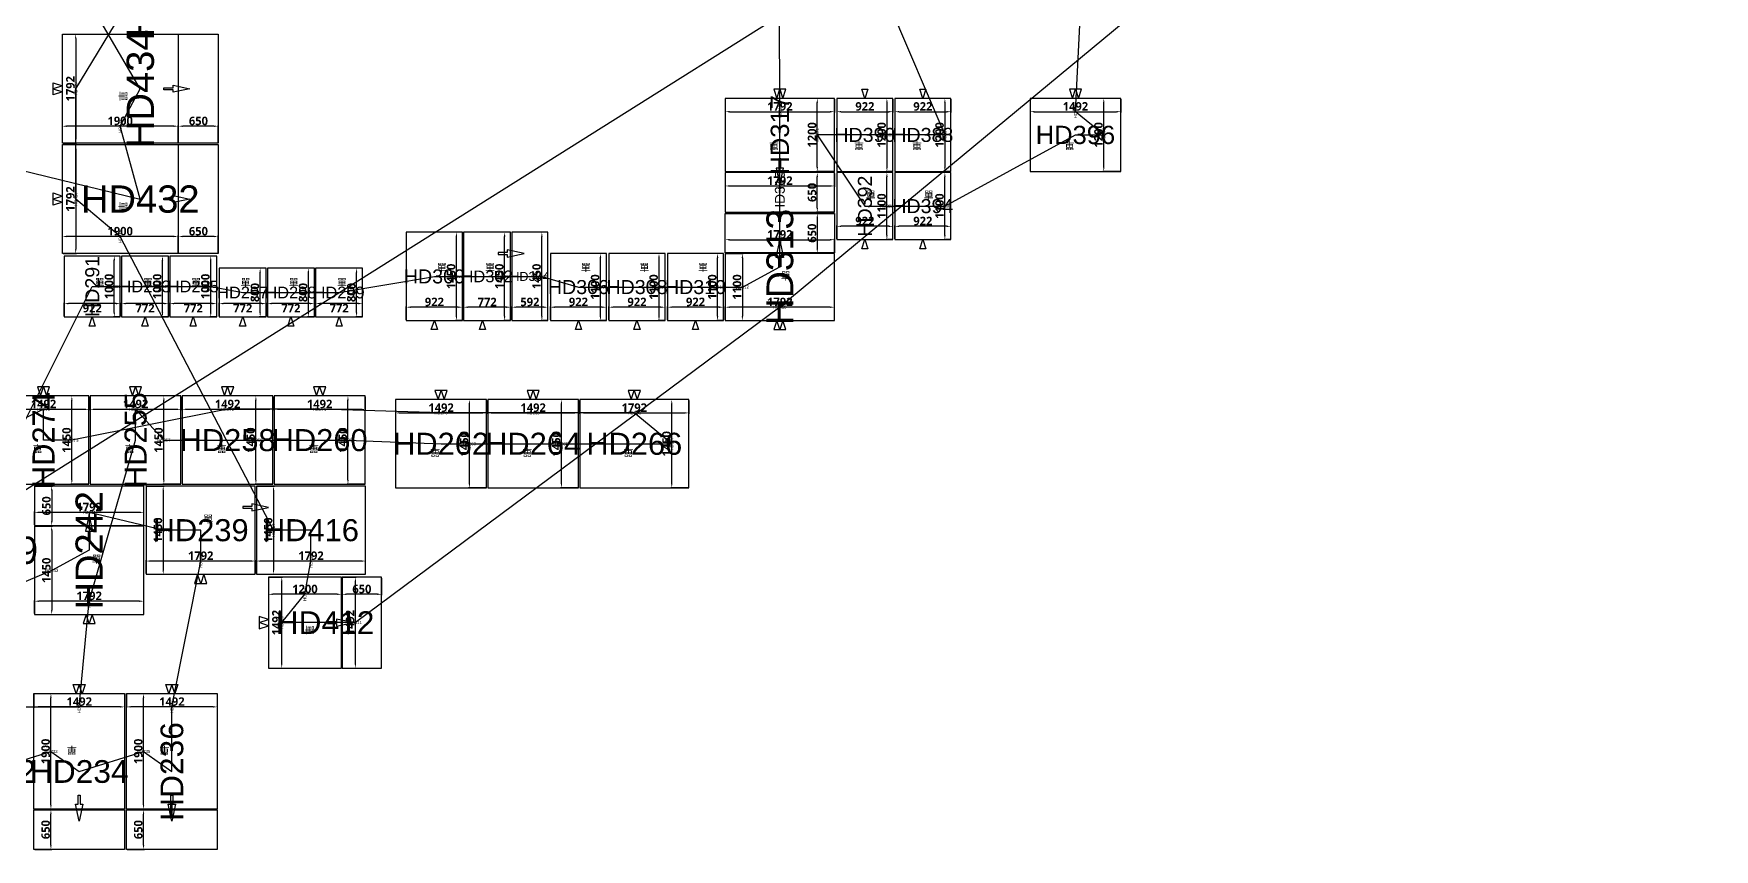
# Model space of a CAD drawing. Header units: millimetres. Extents: x -5972 to 42157, y -1056 to 27932.
# Drawn here: x 13947 to 41557, y -1056 to 12348 of the extents above; entities that cross this region are included whole.
import ezdxf
from ezdxf.enums import TextEntityAlignment as Align

# ---------------------------------------------------------------- set-up
doc = ezdxf.new("R2010")
doc.units = ezdxf.units.MM
for name, color, linetype in [('PREDICTION_ROUTE', 5, 'Continuous'), ('ROUTE_TEXT', 3, 'Continuous'), ('動線', 6, 'Continuous'), ('單層倉', 5, 'Continuous'), ('文字', 7, 'Continuous'), ('標註', 252, 'Continuous')]:
    doc.layers.add(name, color=color, linetype=linetype)
doc.styles.get("Standard").update_dxf_attribs({"font": 'arial.ttf'})
doc.styles.add('新細明體', font='')
doc.styles.add('黑體', font='')
doc.styles.get('新細明體').set_extended_font_data('PMingLiU')
doc.styles.get('黑體').set_extended_font_data('Microsoft JhengHei', bold=True)

msp = doc.modelspace()

# ---------------------------------------------------------------- linework, layer by layer
at = {"layer": 'PREDICTION_ROUTE'}
for points in [[(41557, 22301), (8144, 1286)], [(12189, 10480), (15699, 9630), (15369, 10827), (15699, 11442), (14638, 13254)], [(28011, 12802), (28916, 10684), (28554, 10684), (27964, 10684), (27602, 10684), (26820, 10684), (27602, 9514), (27964, 9514), (28554, 9514), (28916, 9514), (31061, 10684), (31526, 10684), (31061, 11065), (31173, 13264)], [(32385, 12982), (26205, 7853), (19233, 2670), (18734, 2670), (18023, 2670), (18404, 3136), (18503, 3682), (18503, 4189), (17888, 4189), (15369, 9015), (14638, 9630), (14638, 11442), (15369, 12639)], [(13047, 4482), (14910, 8194), (15272, 8194), (15777, 8194), (16064, 8194), (16569, 8194), (16856, 8194), (17381, 8094), (18173, 8094), (18965, 8094), (20530, 8359), (20892, 8359), (21397, 8359), (21684, 8359), (22099, 8359), (22296, 8359), (22896, 8184), (23258, 8184), (23858, 8184), (24220, 8184), (24820, 8184), (25182, 8184), (25590, 8184), (26205, 8514), (26205, 8962), (26205, 9739), (26205, 9845), (26205, 10684), (26205, 11065), (26199, 12802)], [(13174, 1286), (14696, 1286), (14859, 3022), (15621, 5669), (15621, 6175), (16086, 5669), (17133, 5669), (17598, 5669), (18645, 5669), (19110, 5669), (20640, 5609), (21105, 5609), (22152, 5609), (22617, 5609), (23814, 5609), (24429, 5609), (23814, 6116), (22152, 6116), (20640, 6116), (18645, 6175), (17133, 6175), (14574, 5669), (14109, 5669), (14109, 6175), (13062, 5669)], [(13174, 224), (14231, 554), (14696, 224), (15753, 554), (16218, 224), (16218, 1286), (16691, 3682), (16691, 4189), (16076, 4189), (14859, 4482), (14859, 3859), (14244, 3529), (13047, 3022)]]:
    msp.add_lwpolyline(points, dxfattribs=at)
at = {"layer": '動線', "lineweight": -3}
for p, q in [((14269, 11442), (14269, 11542)), ((14269, 11542), (14419, 11492)), ((14419, 11492), (14269, 11442)), ((14269, 11342), (14269, 11442)), ((14269, 11442), (14419, 11392)), ((14419, 11392), (14269, 11342)), ((16088, 11427), (16088, 11457)), ((16088, 11457), (16238, 11457)), ((16238, 11427), (16088, 11427)), ((16238, 11457), (16238, 11501)), ((16238, 11501), (16513, 11442)), ((16513, 11442), (16238, 11384)), ((16238, 11384), (16238, 11427)), ((26205, 11434), (26105, 11434)), ((26105, 11434), (26155, 11284)), ((26155, 11284), (26205, 11434)), ((26305, 11434), (26205, 11434)), ((26205, 11434), (26255, 11284)), ((26255, 11284), (26305, 11434)), ((27602, 11284), (27552, 11434)), ((27552, 11434), (27652, 11434)), ((27652, 11434), (27602, 11284)), ((28554, 11284), (28504, 11434)), ((28504, 11434), (28604, 11434)), ((28604, 11434), (28554, 11284)), ((31061, 11434), (30961, 11434)), ((30961, 11434), (31011, 11284)), ((31011, 11284), (31061, 11434)), ((31161, 11434), (31061, 11434)), ((31061, 11434), (31111, 11284)), ((31111, 11284), (31161, 11434)), ((26220, 10289), (26190, 10289)), ((26190, 10289), (26190, 10139)), ((26220, 10139), (26220, 10289)), ((26190, 10139), (26146, 10139)), ((26146, 10139), (26205, 9864)), ((26205, 9864), (26264, 10139)), ((26264, 10139), (26220, 10139)), ((14269, 9630), (14269, 9730)), ((14269, 9730), (14419, 9680)), ((14419, 9680), (14269, 9630)), ((16238, 9645), (16238, 9689)), ((16238, 9689), (16513, 9630)), ((14269, 9530), (14269, 9630)), ((14269, 9630), (14419, 9580)), ((14419, 9580), (14269, 9530)), ((16088, 9615), (16088, 9645)), ((16088, 9645), (16238, 9645)), ((16238, 9615), (16088, 9615)), ((16513, 9630), (16238, 9572)), ((16238, 9572), (16238, 9615)), ((26146, 8668), (26205, 8943)), ((26205, 8943), (26264, 8668)), ((27552, 8814), (27602, 8964)), ((27552, 8814), (27602, 8964)), ((27602, 8964), (27652, 8814)), ((27602, 8964), (27652, 8814)), ((28504, 8814), (28554, 8964)), ((28504, 8814), (28554, 8964)), ((28554, 8964), (28604, 8814)), ((28554, 8964), (28604, 8814)), ((21728, 8749), (21578, 8749)), ((21578, 8749), (21578, 8719)), ((21578, 8719), (21728, 8719)), ((22003, 8734), (21728, 8793)), ((21728, 8793), (21728, 8749)), ((21728, 8676), (22003, 8734)), ((21728, 8719), (21728, 8676)), ((26190, 8668), (26146, 8668)), ((26190, 8518), (26190, 8668)), ((26220, 8668), (26220, 8518)), ((26264, 8668), (26220, 8668)), ((27652, 8814), (27552, 8814)), ((27652, 8814), (27552, 8814)), ((28604, 8814), (28504, 8814)), ((28604, 8814), (28504, 8814)), ((26220, 8518), (26190, 8518)), ((14860, 7544), (14910, 7694)), ((14860, 7544), (14910, 7694)), ((14960, 7544), (14860, 7544)), ((14960, 7544), (14860, 7544)), ((14910, 7694), (14960, 7544)), ((14910, 7694), (14960, 7544)), ((15727, 7544), (15777, 7694)), ((15727, 7544), (15777, 7694)), ((15827, 7544), (15727, 7544)), ((15827, 7544), (15727, 7544)), ((15777, 7694), (15827, 7544)), ((15777, 7694), (15827, 7544)), ((16519, 7544), (16569, 7694)), ((16519, 7544), (16569, 7694)), ((16619, 7544), (16519, 7544)), ((16619, 7544), (16519, 7544)), ((16569, 7694), (16619, 7544)), ((16569, 7694), (16619, 7544)), ((17331, 7544), (17381, 7694)), ((17331, 7544), (17381, 7694)), ((17431, 7544), (17331, 7544)), ((17431, 7544), (17331, 7544)), ((17381, 7694), (17431, 7544)), ((17381, 7694), (17431, 7544)), ((18123, 7544), (18173, 7694)), ((18123, 7544), (18173, 7694)), ((18223, 7544), (18123, 7544)), ((18223, 7544), (18123, 7544)), ((18173, 7694), (18223, 7544)), ((18173, 7694), (18223, 7544)), ((18915, 7544), (18965, 7694)), ((18915, 7544), (18965, 7694)), ((19015, 7544), (18915, 7544)), ((19015, 7544), (18915, 7544)), ((18965, 7694), (19015, 7544)), ((18965, 7694), (19015, 7544)), ((20480, 7484), (20530, 7634)), ((20480, 7484), (20530, 7634)), ((20580, 7484), (20480, 7484)), ((20580, 7484), (20480, 7484)), ((20530, 7634), (20580, 7484)), ((20530, 7634), (20580, 7484)), ((21272, 7484), (21322, 7634)), ((21272, 7484), (21322, 7634)), ((21372, 7484), (21272, 7484)), ((21372, 7484), (21272, 7484)), ((21322, 7634), (21372, 7484)), ((21322, 7634), (21372, 7484)), ((22846, 7484), (22896, 7634)), ((22846, 7484), (22896, 7634)), ((22946, 7484), (22846, 7484)), ((22946, 7484), (22846, 7484)), ((22896, 7634), (22946, 7484)), ((22896, 7634), (22946, 7484)), ((23808, 7484), (23858, 7634)), ((23808, 7484), (23858, 7634)), ((23908, 7484), (23808, 7484)), ((23908, 7484), (23808, 7484)), ((23858, 7634), (23908, 7484)), ((23858, 7634), (23908, 7484)), ((24770, 7484), (24820, 7634)), ((24770, 7484), (24820, 7634)), ((24870, 7484), (24770, 7484)), ((24870, 7484), (24770, 7484)), ((24820, 7634), (24870, 7484)), ((24820, 7634), (24870, 7484)), ((26155, 7634), (26105, 7484)), ((26105, 7484), (26205, 7484)), ((26205, 7484), (26155, 7634)), ((26255, 7634), (26205, 7484)), ((26205, 7484), (26305, 7484)), ((26305, 7484), (26255, 7634)), ((14109, 6544), (14009, 6544)), ((14009, 6544), (14059, 6394)), ((14059, 6394), (14109, 6544)), ((14209, 6544), (14109, 6544)), ((14109, 6544), (14159, 6394)), ((14159, 6394), (14209, 6544)), ((15621, 6544), (15521, 6544)), ((15521, 6544), (15571, 6394)), ((15571, 6394), (15621, 6544)), ((15721, 6544), (15621, 6544)), ((15621, 6544), (15671, 6394)), ((15671, 6394), (15721, 6544)), ((17133, 6544), (17033, 6544)), ((17033, 6544), (17083, 6394)), ((17083, 6394), (17133, 6544)), ((17233, 6544), (17133, 6544)), ((17133, 6544), (17183, 6394)), ((17183, 6394), (17233, 6544)), ((18645, 6544), (18545, 6544)), ((18545, 6544), (18595, 6394)), ((18595, 6394), (18645, 6544)), ((18745, 6544), (18645, 6544)), ((18645, 6544), (18695, 6394)), ((18695, 6394), (18745, 6544)), ((20640, 6484), (20540, 6484)), ((20540, 6484), (20590, 6334)), ((20590, 6334), (20640, 6484)), ((20740, 6484), (20640, 6484)), ((20640, 6484), (20690, 6334)), ((20690, 6334), (20740, 6484)), ((22152, 6484), (22052, 6484)), ((22052, 6484), (22102, 6334)), ((22102, 6334), (22152, 6484)), ((22252, 6484), (22152, 6484)), ((22152, 6484), (22202, 6334)), ((22202, 6334), (22252, 6484)), ((23814, 6484), (23714, 6484)), ((23714, 6484), (23764, 6334)), ((23764, 6334), (23814, 6484)), ((23914, 6484), (23814, 6484)), ((23814, 6484), (23864, 6334)), ((23864, 6334), (23914, 6484)), ((14859, 4448), (14800, 4173)), ((14918, 4173), (14859, 4448)), ((17532, 4579), (17382, 4579)), ((17382, 4579), (17382, 4549)), ((17382, 4549), (17532, 4549)), ((17807, 4564), (17532, 4622)), ((17532, 4622), (17532, 4579)), ((17532, 4505), (17807, 4564)), ((17532, 4549), (17532, 4505)), ((14800, 4173), (14844, 4173)), ((14844, 4173), (14844, 4023)), ((14874, 4023), (14874, 4173)), ((14874, 4173), (14918, 4173)), ((14844, 4023), (14874, 4023)), ((16641, 3464), (16591, 3314)), ((16591, 3314), (16691, 3314)), ((16691, 3314), (16641, 3464)), ((16741, 3464), (16691, 3314)), ((16691, 3314), (16791, 3314)), ((16791, 3314), (16741, 3464)), ((14809, 2804), (14759, 2654)), ((14859, 2654), (14809, 2804)), ((14909, 2804), (14859, 2654)), ((14959, 2654), (14909, 2804)), ((17804, 2720), (17654, 2770)), ((17654, 2770), (17654, 2670)), ((14759, 2654), (14859, 2654)), ((14859, 2654), (14959, 2654)), ((17654, 2670), (17804, 2720)), ((17804, 2620), (17654, 2670)), ((17654, 2670), (17654, 2570)), ((17654, 2570), (17804, 2620)), ((18923, 2685), (18773, 2685)), ((18773, 2685), (18773, 2655)), ((18773, 2655), (18923, 2655)), ((19198, 2670), (18923, 2729)), ((18923, 2729), (18923, 2685)), ((18923, 2612), (19198, 2670)), ((18923, 2655), (18923, 2612)), ((14646, 1504), (14596, 1654)), ((14596, 1654), (14696, 1654)), ((14696, 1654), (14646, 1504)), ((14746, 1504), (14696, 1654)), ((14696, 1654), (14796, 1654)), ((14796, 1654), (14746, 1504)), ((16168, 1504), (16118, 1654)), ((16118, 1654), (16218, 1654)), ((16218, 1654), (16168, 1504)), ((16268, 1504), (16218, 1654)), ((16218, 1654), (16318, 1654)), ((16318, 1654), (16268, 1504)), ((14681, -315), (14681, -165)), ((14681, -165), (14711, -165)), ((14711, -165), (14711, -315)), ((16203, -315), (16203, -165)), ((16203, -165), (16233, -165)), ((16233, -165), (16233, -315)), ((14696, -590), (14637, -315)), ((14637, -315), (14681, -315)), ((14755, -315), (14696, -590)), ((14711, -315), (14755, -315)), ((16218, -590), (16159, -315)), ((16159, -315), (16203, -315)), ((16277, -315), (16218, -590)), ((16233, -315), (16277, -315))]:
    msp.add_line(p, q, dxfattribs=at)
at = {"layer": '單層倉'}
for p, q in [((14419, 10546), (14419, 12338)), ((14419, 12338), (16319, 12338)), ((16319, 12338), (16319, 10546)), ((16329, 10546), (16329, 12338)), ((16329, 12338), (16979, 12338)), ((16979, 12338), (16979, 10546)), ((27101, 11284), (25309, 11284)), ((25309, 11284), (25309, 10084)), ((27101, 10084), (27101, 11284)), ((28063, 11284), (27141, 11284)), ((27141, 11284), (27141, 10084)), ((28063, 10084), (28063, 11284)), ((29015, 11284), (28093, 11284)), ((28093, 11284), (28093, 10084)), ((29015, 10084), (29015, 11284)), ((31807, 11284), (30315, 11284)), ((30315, 11284), (30315, 10084)), ((31807, 10084), (31807, 11284)), ((16319, 10546), (14419, 10546)), ((14419, 8734), (14419, 10526)), ((14419, 10526), (16319, 10526)), ((16319, 10526), (16319, 8734)), ((16979, 10546), (16329, 10546)), ((16329, 8734), (16329, 10526)), ((16329, 10526), (16979, 10526)), ((16979, 10526), (16979, 8734)), ((25309, 10084), (27101, 10084)), ((27101, 10064), (25309, 10064)), ((25309, 10064), (25309, 9414)), ((27101, 9414), (27101, 10064)), ((27141, 10084), (28063, 10084)), ((28063, 10064), (27141, 10064)), ((27141, 10064), (27141, 8964)), ((28063, 8964), (28063, 10064)), ((28093, 10084), (29015, 10084)), ((29015, 10064), (28093, 10064)), ((28093, 10064), (28093, 8964)), ((29015, 8964), (29015, 10064)), ((30315, 10084), (31807, 10084)), ((25309, 9414), (27101, 9414)), ((25309, 8744), (25309, 9394)), ((25309, 9394), (27101, 9394)), ((27101, 9394), (27101, 8744)), ((20991, 9084), (20069, 9084)), ((20069, 9084), (20069, 7634)), ((20991, 7634), (20991, 9084)), ((21783, 9084), (21011, 9084)), ((21011, 9084), (21011, 7634)), ((21783, 7634), (21783, 9084)), ((22395, 9084), (21803, 9084)), ((21803, 9084), (21803, 7634)), ((22395, 7634), (22395, 9084)), ((27141, 8964), (28063, 8964)), ((28093, 8964), (29015, 8964)), ((16319, 8734), (14419, 8734)), ((15371, 8694), (14449, 8694)), ((14449, 8694), (14449, 7694)), ((15371, 7694), (15371, 8694)), ((16163, 8694), (15391, 8694)), ((15391, 8694), (15391, 7694)), ((16163, 7694), (16163, 8694)), ((16955, 8694), (16183, 8694)), ((16183, 8694), (16183, 7694)), ((16979, 8734), (16329, 8734)), ((16955, 7694), (16955, 8694)), ((23357, 8734), (22435, 8734)), ((22435, 8734), (22435, 7634)), ((23357, 7634), (23357, 8734)), ((24319, 8734), (23397, 8734)), ((23397, 8734), (23397, 7634)), ((24319, 7634), (24319, 8734)), ((25281, 8734), (24359, 8734)), ((24359, 8734), (24359, 7634)), ((25281, 7634), (25281, 8734)), ((27101, 8744), (25309, 8744)), ((27101, 8734), (25309, 8734)), ((25309, 8734), (25309, 7634)), ((27101, 7634), (27101, 8734)), ((17767, 8494), (16995, 8494)), ((16995, 8494), (16995, 7694)), ((17767, 7694), (17767, 8494)), ((18559, 8494), (17787, 8494)), ((17787, 8494), (17787, 7694)), ((18559, 7694), (18559, 8494)), ((19351, 8494), (18579, 8494)), ((18579, 8494), (18579, 7694)), ((19351, 7694), (19351, 8494)), ((14449, 7694), (15371, 7694)), ((15391, 7694), (16163, 7694)), ((16183, 7694), (16955, 7694)), ((16995, 7694), (17767, 7694)), ((17787, 7694), (18559, 7694)), ((18579, 7694), (19351, 7694)), ((20069, 7634), (20991, 7634)), ((21011, 7634), (21783, 7634)), ((21803, 7634), (22395, 7634)), ((22435, 7634), (23357, 7634)), ((23397, 7634), (24319, 7634)), ((24359, 7634), (25281, 7634)), ((25309, 7634), (27101, 7634)), ((14855, 6394), (13363, 6394)), ((14855, 4944), (14855, 6394)), ((16367, 6394), (14875, 6394)), ((14875, 6394), (14875, 4944)), ((16367, 4944), (16367, 6394)), ((17879, 6394), (16387, 6394)), ((16387, 6394), (16387, 4944)), ((17879, 4944), (17879, 6394)), ((19391, 6394), (17899, 6394)), ((17899, 6394), (17899, 4944)), ((19391, 4944), (19391, 6394)), ((21386, 6334), (19894, 6334)), ((19894, 6334), (19894, 4884)), ((21386, 4884), (21386, 6334)), ((22898, 6334), (21406, 6334)), ((21406, 6334), (21406, 4884)), ((22898, 4884), (22898, 6334)), ((24710, 6334), (22918, 6334)), ((22918, 6334), (22918, 4884)), ((24710, 4884), (24710, 6334)), ((13363, 4944), (14855, 4944)), ((15755, 4914), (13963, 4914)), ((13963, 4914), (13963, 4264)), ((14875, 4944), (16367, 4944)), ((15755, 4264), (15755, 4914)), ((17587, 4914), (15795, 4914)), ((15795, 4914), (15795, 3464)), ((16387, 4944), (17879, 4944)), ((17587, 3464), (17587, 4914)), ((19399, 4914), (17607, 4914)), ((17607, 4914), (17607, 3464)), ((17899, 4944), (19391, 4944)), ((19399, 3464), (19399, 4914)), ((19894, 4884), (21386, 4884)), ((21406, 4884), (22898, 4884)), ((22918, 4884), (24710, 4884)), ((13963, 4264), (15755, 4264)), ((15755, 4254), (13963, 4254)), ((13963, 4254), (13963, 2804)), ((15755, 2804), (15755, 4254)), ((15795, 3464), (17587, 3464)), ((17607, 3464), (19399, 3464)), ((17804, 3416), (17804, 1924)), ((19004, 3416), (17804, 3416)), ((19004, 1924), (19004, 3416)), ((19014, 3416), (19014, 1924)), ((19664, 3416), (19014, 3416)), ((19664, 1924), (19664, 3416)), ((13963, 2804), (15755, 2804)), ((17804, 1924), (19004, 1924)), ((19014, 1924), (19664, 1924)), ((13950, 1504), (15442, 1504)), ((13950, -396), (13950, 1504)), ((15442, 1504), (15442, -396)), ((15472, 1504), (16964, 1504)), ((15472, -396), (15472, 1504)), ((16964, 1504), (16964, -396)), ((15442, -396), (13950, -396)), ((13950, -406), (15442, -406)), ((13950, -1056), (13950, -406)), ((15442, -406), (15442, -1056)), ((16964, -396), (15472, -396)), ((15472, -406), (16964, -406)), ((15472, -1056), (15472, -406)), ((16964, -406), (16964, -1056)), ((15442, -1056), (13950, -1056)), ((16964, -1056), (15472, -1056))]:
    msp.add_line(p, q, dxfattribs=at)
at = {"layer": '標註', "color": 251}
for p, q in [((14433, 12338), (14652, 12338)), ((14638, 12268), (14638, 10616)), ((25309, 11270), (25309, 11051)), ((25379, 11065), (27031, 11065)), ((27087, 11284), (26806, 11284)), ((26820, 10154), (26820, 11214)), ((27101, 11270), (27101, 11051)), ((27141, 11270), (27141, 11051)), ((27141, 11270), (27141, 11051)), ((27211, 11065), (27993, 11065)), ((27211, 11065), (27993, 11065)), ((28049, 11284), (27950, 11284)), ((27964, 11214), (27964, 10154)), ((28063, 11270), (28063, 11051)), ((28063, 11270), (28063, 11051)), ((28093, 11270), (28093, 11051)), ((28093, 11270), (28093, 11051)), ((28163, 11065), (28945, 11065)), ((28163, 11065), (28945, 11065)), ((29001, 11284), (28902, 11284)), ((28916, 11214), (28916, 10154)), ((29015, 11270), (29015, 11051)), ((29015, 11270), (29015, 11051)), ((30315, 11270), (30315, 11051)), ((30385, 11065), (31737, 11065)), ((31793, 11284), (31512, 11284)), ((31526, 10154), (31526, 11214)), ((31807, 11270), (31807, 11051)), ((14419, 10560), (14419, 10841)), ((16249, 10827), (14489, 10827)), ((16319, 10560), (16319, 10841)), ((16329, 10560), (16329, 10841)), ((16909, 10827), (16399, 10827)), ((16979, 10560), (16979, 10841)), ((14433, 10546), (14652, 10546)), ((14433, 10526), (14652, 10526)), ((14638, 10456), (14638, 8804)), ((25309, 10050), (25309, 9831)), ((27087, 10084), (26806, 10084)), ((27087, 10064), (26806, 10064)), ((26820, 9484), (26820, 9994)), ((27101, 10050), (27101, 9831)), ((28049, 10084), (27950, 10084)), ((28049, 10064), (27950, 10064)), ((27964, 9034), (27964, 9994)), ((29001, 10084), (28902, 10084)), ((29001, 10064), (28902, 10064)), ((28916, 9034), (28916, 9994)), ((31793, 10084), (31512, 10084)), ((25379, 9845), (27031, 9845)), ((27087, 9414), (26806, 9414)), ((27087, 9394), (26806, 9394)), ((26820, 9324), (26820, 8814)), ((27141, 8978), (27141, 9196)), ((27141, 8978), (27141, 9196)), ((27993, 9182), (27211, 9182)), ((27993, 9182), (27211, 9182)), ((28063, 8978), (28063, 9196)), ((28063, 8978), (28063, 9196)), ((28093, 8978), (28093, 9196)), ((28093, 8978), (28093, 9196)), ((28945, 9182), (28163, 9182)), ((28945, 9182), (28163, 9182)), ((29015, 8978), (29015, 9196)), ((29015, 8978), (29015, 9196)), ((14419, 8748), (14419, 9029)), ((16249, 9015), (14489, 9015)), ((16319, 8748), (16319, 9029)), ((16329, 8748), (16329, 9029)), ((16909, 9015), (16399, 9015)), ((16979, 8748), (16979, 9029)), ((20977, 9084), (20878, 9084)), ((20892, 7704), (20892, 9014)), ((21769, 9084), (21670, 9084)), ((21684, 7704), (21684, 9014)), ((22381, 9084), (22282, 9084)), ((22296, 7704), (22296, 9014)), ((25309, 8758), (25309, 8976)), ((25379, 8962), (27031, 8962)), ((27101, 8758), (27101, 8976)), ((28049, 8964), (27950, 8964)), ((29001, 8964), (28902, 8964)), ((14433, 8734), (14652, 8734)), ((15357, 8694), (15258, 8694)), ((15272, 7764), (15272, 8624)), ((16149, 8694), (16050, 8694)), ((16064, 7764), (16064, 8624)), ((16941, 8694), (16842, 8694)), ((16856, 7764), (16856, 8624)), ((23343, 8734), (23244, 8734)), ((23258, 7704), (23258, 8664)), ((24305, 8734), (24206, 8734)), ((24220, 7704), (24220, 8664)), ((25267, 8734), (25168, 8734)), ((25182, 7704), (25182, 8664)), ((25323, 8734), (25604, 8734)), ((25590, 8664), (25590, 7704)), ((27087, 8744), (26806, 8744)), ((17753, 8494), (17654, 8494)), ((17668, 7764), (17668, 8424)), ((18545, 8494), (18446, 8494)), ((18460, 7764), (18460, 8424)), ((19337, 8494), (19238, 8494)), ((19252, 7764), (19252, 8424)), ((14449, 7708), (14449, 7926)), ((14449, 7708), (14449, 7926)), ((15301, 7912), (14519, 7912)), ((15301, 7912), (14519, 7912)), ((15371, 7708), (15371, 7926)), ((15371, 7708), (15371, 7926)), ((15391, 7708), (15391, 7926)), ((15391, 7708), (15391, 7926)), ((16093, 7912), (15461, 7912)), ((16093, 7912), (15461, 7912)), ((16163, 7708), (16163, 7926)), ((16163, 7708), (16163, 7926)), ((16183, 7708), (16183, 7926)), ((16183, 7708), (16183, 7926)), ((16885, 7912), (16253, 7912)), ((16885, 7912), (16253, 7912)), ((16955, 7708), (16955, 7926)), ((16955, 7708), (16955, 7926)), ((16995, 7708), (16995, 7926)), ((16995, 7708), (16995, 7926)), ((17697, 7912), (17065, 7912)), ((17697, 7912), (17065, 7912)), ((17767, 7708), (17767, 7926)), ((17767, 7708), (17767, 7926)), ((17787, 7708), (17787, 7926)), ((17787, 7708), (17787, 7926)), ((18489, 7912), (17857, 7912)), ((18489, 7912), (17857, 7912)), ((18559, 7708), (18559, 7926)), ((18559, 7708), (18559, 7926)), ((18579, 7708), (18579, 7926)), ((18579, 7708), (18579, 7926)), ((19281, 7912), (18649, 7912)), ((19281, 7912), (18649, 7912)), ((19351, 7708), (19351, 7926)), ((19351, 7708), (19351, 7926)), ((20069, 7648), (20069, 7867)), ((20069, 7648), (20069, 7867)), ((20921, 7853), (20139, 7853)), ((20921, 7853), (20139, 7853)), ((20991, 7648), (20991, 7867)), ((20991, 7648), (20991, 7867)), ((21011, 7648), (21011, 7867)), ((21011, 7648), (21011, 7867)), ((21713, 7853), (21081, 7853)), ((21713, 7853), (21081, 7853)), ((21783, 7648), (21783, 7867)), ((21783, 7648), (21783, 7867)), ((21803, 7648), (21803, 7867)), ((21803, 7648), (21803, 7867)), ((22325, 7853), (21873, 7853)), ((22325, 7853), (21873, 7853)), ((22395, 7648), (22395, 7867)), ((22395, 7648), (22395, 7867)), ((22435, 7648), (22435, 7867)), ((22435, 7648), (22435, 7867)), ((23287, 7853), (22505, 7853)), ((23287, 7853), (22505, 7853)), ((23357, 7648), (23357, 7867)), ((23357, 7648), (23357, 7867)), ((23397, 7648), (23397, 7867)), ((23397, 7648), (23397, 7867)), ((24249, 7853), (23467, 7853)), ((24249, 7853), (23467, 7853)), ((24319, 7648), (24319, 7867)), ((24319, 7648), (24319, 7867)), ((24359, 7648), (24359, 7867)), ((24359, 7648), (24359, 7867)), ((25211, 7853), (24429, 7853)), ((25211, 7853), (24429, 7853)), ((25281, 7648), (25281, 7867)), ((25281, 7648), (25281, 7867)), ((25309, 7648), (25309, 7867)), ((27031, 7853), (25379, 7853)), ((27101, 7648), (27101, 7867)), ((15357, 7694), (15258, 7694)), ((16149, 7694), (16050, 7694)), ((16941, 7694), (16842, 7694)), ((17753, 7694), (17654, 7694)), ((18545, 7694), (18446, 7694)), ((19337, 7694), (19238, 7694)), ((20977, 7634), (20878, 7634)), ((21769, 7634), (21670, 7634)), ((22381, 7634), (22282, 7634)), ((23343, 7634), (23244, 7634)), ((24305, 7634), (24206, 7634)), ((25267, 7634), (25168, 7634)), ((25323, 7634), (25604, 7634)), ((14841, 6394), (14560, 6394)), ((14855, 6380), (14855, 6161)), ((14875, 6380), (14875, 6161)), ((16353, 6394), (16072, 6394)), ((16367, 6380), (16367, 6161)), ((16387, 6380), (16387, 6161)), ((17865, 6394), (17584, 6394)), ((17879, 6380), (17879, 6161)), ((17899, 6380), (17899, 6161)), ((19377, 6394), (19096, 6394)), ((19391, 6380), (19391, 6161)), ((13433, 6175), (14785, 6175)), ((14574, 5014), (14574, 6324)), ((14945, 6175), (16297, 6175)), ((16086, 5014), (16086, 6324)), ((16457, 6175), (17809, 6175)), ((17598, 5014), (17598, 6324)), ((17969, 6175), (19321, 6175)), ((19110, 5014), (19110, 6324)), ((19894, 6320), (19894, 6102)), ((19964, 6116), (21316, 6116)), ((21372, 6334), (21091, 6334)), ((21105, 4954), (21105, 6264)), ((21386, 6320), (21386, 6102)), ((21406, 6320), (21406, 6102)), ((21476, 6116), (22828, 6116)), ((22884, 6334), (22603, 6334)), ((22617, 4954), (22617, 6264)), ((22898, 6320), (22898, 6102)), ((22918, 6320), (22918, 6102)), ((22988, 6116), (24640, 6116)), ((24696, 6334), (24415, 6334)), ((24429, 4954), (24429, 6264)), ((24710, 6320), (24710, 6102)), ((13977, 4914), (14258, 4914)), ((14244, 4844), (14244, 4334)), ((14841, 4944), (14560, 4944)), ((15809, 4914), (16090, 4914)), ((16353, 4944), (16072, 4944)), ((16076, 4844), (16076, 3534)), ((17865, 4944), (17584, 4944)), ((17621, 4914), (17902, 4914)), ((17888, 4844), (17888, 3534)), ((19377, 4944), (19096, 4944)), ((21372, 4884), (21091, 4884)), ((22884, 4884), (22603, 4884)), ((24696, 4884), (24415, 4884)), ((13963, 4278), (13963, 4496)), ((15685, 4482), (14033, 4482)), ((15755, 4278), (15755, 4496)), ((13977, 4264), (14258, 4264)), ((13977, 4254), (14258, 4254)), ((14244, 4184), (14244, 2874)), ((15795, 3478), (15795, 3696)), ((17517, 3682), (15865, 3682)), ((17587, 3478), (17587, 3696)), ((17607, 3478), (17607, 3696)), ((19329, 3682), (17677, 3682)), ((19399, 3478), (19399, 3696)), ((15809, 3464), (16090, 3464)), ((17621, 3464), (17902, 3464)), ((17804, 3402), (17804, 3122)), ((17818, 3416), (18037, 3416)), ((18023, 1994), (18023, 3346)), ((19004, 3402), (19004, 3122)), ((19014, 3402), (19014, 3122)), ((19028, 3416), (19247, 3416)), ((19233, 1994), (19233, 3346)), ((19664, 3402), (19664, 3122)), ((18934, 3136), (17874, 3136)), ((19594, 3136), (19084, 3136)), ((13963, 2818), (13963, 3036)), ((13977, 2804), (14258, 2804)), ((15685, 3022), (14033, 3022)), ((15755, 2818), (15755, 3036)), ((17818, 1924), (18037, 1924)), ((19028, 1924), (19247, 1924)), ((13950, 1490), (13950, 1272)), ((13964, 1504), (14245, 1504)), ((14231, -326), (14231, 1434)), ((15442, 1490), (15442, 1272)), ((15472, 1490), (15472, 1272)), ((15486, 1504), (15767, 1504)), ((15753, -326), (15753, 1434)), ((16964, 1490), (16964, 1272)), ((15372, 1286), (14020, 1286)), ((16894, 1286), (15542, 1286)), ((13964, -396), (14245, -396)), ((13964, -406), (14245, -406)), ((14231, -986), (14231, -476)), ((15486, -396), (15767, -396)), ((15486, -406), (15767, -406)), ((15753, -986), (15753, -476)), ((13964, -1056), (14245, -1056)), ((15486, -1056), (15767, -1056))]:
    msp.add_line(p, q, dxfattribs=at)
for points in [[(14626, 12268), (14649, 12268), (14638, 12338)], [(25379, 11077), (25379, 11053), (25309, 11065)], [(26809, 11214), (26832, 11214), (26820, 11284)], [(27031, 11077), (27031, 11053), (27101, 11065)], [(27211, 11077), (27211, 11053), (27141, 11065)], [(27211, 11077), (27211, 11053), (27141, 11065)], [(27952, 11214), (27976, 11214), (27964, 11284)], [(27993, 11077), (27993, 11053), (28063, 11065)], [(27993, 11077), (27993, 11053), (28063, 11065)], [(28163, 11077), (28163, 11053), (28093, 11065)], [(28163, 11077), (28163, 11053), (28093, 11065)], [(28904, 11214), (28928, 11214), (28916, 11284)], [(28945, 11077), (28945, 11053), (29015, 11065)], [(28945, 11077), (28945, 11053), (29015, 11065)], [(30385, 11077), (30385, 11054), (30315, 11065)], [(31515, 11214), (31538, 11214), (31526, 11284)], [(31737, 11077), (31737, 11054), (31807, 11065)], [(14489, 10839), (14489, 10815), (14419, 10827)], [(16249, 10839), (16249, 10815), (16319, 10827)], [(16399, 10839), (16399, 10815), (16329, 10827)], [(16909, 10839), (16909, 10815), (16979, 10827)], [(14626, 10616), (14649, 10616), (14638, 10546)], [(14626, 10456), (14649, 10456), (14638, 10526)], [(26809, 10154), (26832, 10154), (26820, 10084)], [(26809, 9994), (26832, 9994), (26820, 10064)], [(27952, 10154), (27976, 10154), (27964, 10084)], [(27952, 9994), (27976, 9994), (27964, 10064)], [(28904, 10154), (28928, 10154), (28916, 10084)], [(28904, 9994), (28928, 9994), (28916, 10064)], [(31515, 10154), (31538, 10154), (31526, 10084)], [(25379, 9857), (25379, 9833), (25309, 9845)], [(27031, 9857), (27031, 9833), (27101, 9845)], [(26809, 9484), (26832, 9484), (26820, 9414)], [(26809, 9324), (26832, 9324), (26820, 9394)], [(27211, 9194), (27211, 9170), (27141, 9182)], [(27211, 9194), (27211, 9170), (27141, 9182)], [(27993, 9194), (27993, 9170), (28063, 9182)], [(27993, 9194), (27993, 9170), (28063, 9182)], [(28163, 9194), (28163, 9170), (28093, 9182)], [(28163, 9194), (28163, 9170), (28093, 9182)], [(28945, 9194), (28945, 9170), (29015, 9182)], [(28945, 9194), (28945, 9170), (29015, 9182)], [(14489, 9027), (14489, 9003), (14419, 9015)], [(16249, 9027), (16249, 9003), (16319, 9015)], [(16399, 9027), (16399, 9003), (16329, 9015)], [(16909, 9027), (16909, 9003), (16979, 9015)], [(20880, 9014), (20904, 9014), (20892, 9084)], [(21672, 9014), (21696, 9014), (21684, 9084)], [(22284, 9014), (22308, 9014), (22296, 9084)], [(25379, 8974), (25379, 8950), (25309, 8962)], [(27031, 8974), (27031, 8950), (27101, 8962)], [(27952, 9034), (27976, 9034), (27964, 8964)], [(28904, 9034), (28928, 9034), (28916, 8964)], [(14626, 8804), (14649, 8804), (14638, 8734)], [(15260, 8624), (15284, 8624), (15272, 8694)], [(16052, 8624), (16076, 8624), (16064, 8694)], [(16844, 8624), (16868, 8624), (16856, 8694)], [(23246, 8664), (23270, 8664), (23258, 8734)], [(24208, 8664), (24232, 8664), (24220, 8734)], [(25170, 8664), (25194, 8664), (25182, 8734)], [(25578, 8664), (25601, 8664), (25590, 8734)], [(26809, 8814), (26832, 8814), (26820, 8744)], [(17656, 8424), (17680, 8424), (17668, 8494)], [(18448, 8424), (18472, 8424), (18460, 8494)], [(19240, 8424), (19264, 8424), (19252, 8494)], [(14519, 7924), (14519, 7900), (14449, 7912)], [(14519, 7924), (14519, 7900), (14449, 7912)], [(15260, 7764), (15284, 7764), (15272, 7694)], [(15301, 7924), (15301, 7900), (15371, 7912)], [(15301, 7924), (15301, 7900), (15371, 7912)], [(15461, 7924), (15461, 7900), (15391, 7912)], [(15461, 7924), (15461, 7900), (15391, 7912)], [(16052, 7764), (16076, 7764), (16064, 7694)], [(16093, 7924), (16093, 7900), (16163, 7912)], [(16093, 7924), (16093, 7900), (16163, 7912)], [(16253, 7924), (16253, 7900), (16183, 7912)], [(16253, 7924), (16253, 7900), (16183, 7912)], [(16844, 7764), (16868, 7764), (16856, 7694)], [(16885, 7924), (16885, 7900), (16955, 7912)], [(16885, 7924), (16885, 7900), (16955, 7912)], [(17065, 7924), (17065, 7900), (16995, 7912)], [(17065, 7924), (17065, 7900), (16995, 7912)], [(17656, 7764), (17680, 7764), (17668, 7694)], [(17697, 7924), (17697, 7900), (17767, 7912)], [(17697, 7924), (17697, 7900), (17767, 7912)], [(17857, 7924), (17857, 7900), (17787, 7912)], [(17857, 7924), (17857, 7900), (17787, 7912)], [(18448, 7764), (18472, 7764), (18460, 7694)], [(18489, 7924), (18489, 7900), (18559, 7912)], [(18489, 7924), (18489, 7900), (18559, 7912)], [(18649, 7924), (18649, 7900), (18579, 7912)], [(18649, 7924), (18649, 7900), (18579, 7912)], [(19240, 7764), (19264, 7764), (19252, 7694)], [(19281, 7924), (19281, 7900), (19351, 7912)], [(19281, 7924), (19281, 7900), (19351, 7912)], [(20139, 7865), (20139, 7841), (20069, 7853)], [(20139, 7865), (20139, 7841), (20069, 7853)], [(20921, 7865), (20921, 7841), (20991, 7853)], [(20921, 7865), (20921, 7841), (20991, 7853)], [(21081, 7865), (21081, 7841), (21011, 7853)], [(21081, 7865), (21081, 7841), (21011, 7853)], [(21713, 7865), (21713, 7841), (21783, 7853)], [(21713, 7865), (21713, 7841), (21783, 7853)], [(21873, 7865), (21873, 7841), (21803, 7853)], [(21873, 7865), (21873, 7841), (21803, 7853)], [(22325, 7865), (22325, 7841), (22395, 7853)], [(22325, 7865), (22325, 7841), (22395, 7853)], [(22505, 7865), (22505, 7841), (22435, 7853)], [(22505, 7865), (22505, 7841), (22435, 7853)], [(23287, 7865), (23287, 7841), (23357, 7853)], [(23287, 7865), (23287, 7841), (23357, 7853)], [(23467, 7865), (23467, 7841), (23397, 7853)], [(23467, 7865), (23467, 7841), (23397, 7853)], [(24249, 7865), (24249, 7841), (24319, 7853)], [(24249, 7865), (24249, 7841), (24319, 7853)], [(24429, 7865), (24429, 7841), (24359, 7853)], [(24429, 7865), (24429, 7841), (24359, 7853)], [(25211, 7865), (25211, 7841), (25281, 7853)], [(25211, 7865), (25211, 7841), (25281, 7853)], [(25379, 7865), (25379, 7841), (25309, 7853)], [(27031, 7865), (27031, 7841), (27101, 7853)], [(20880, 7704), (20904, 7704), (20892, 7634)], [(21672, 7704), (21696, 7704), (21684, 7634)], [(22284, 7704), (22308, 7704), (22296, 7634)], [(23246, 7704), (23270, 7704), (23258, 7634)], [(24208, 7704), (24232, 7704), (24220, 7634)], [(25170, 7704), (25194, 7704), (25182, 7634)], [(25578, 7704), (25601, 7704), (25590, 7634)], [(14563, 6324), (14586, 6324), (14574, 6394)], [(16075, 6324), (16098, 6324), (16086, 6394)], [(17587, 6324), (17610, 6324), (17598, 6394)], [(19099, 6324), (19122, 6324), (19110, 6394)], [(14785, 6187), (14785, 6163), (14855, 6175)], [(14945, 6187), (14945, 6163), (14875, 6175)], [(16297, 6187), (16297, 6163), (16367, 6175)], [(16457, 6187), (16457, 6163), (16387, 6175)], [(17809, 6187), (17809, 6163), (17879, 6175)], [(17969, 6187), (17969, 6163), (17899, 6175)], [(19321, 6187), (19321, 6163), (19391, 6175)], [(19964, 6128), (19964, 6104), (19894, 6116)], [(21094, 6264), (21117, 6264), (21105, 6334)], [(21316, 6128), (21316, 6104), (21386, 6116)], [(21476, 6128), (21476, 6104), (21406, 6116)], [(22606, 6264), (22629, 6264), (22617, 6334)], [(22828, 6128), (22828, 6104), (22898, 6116)], [(22988, 6128), (22988, 6104), (22918, 6116)], [(24418, 6264), (24441, 6264), (24429, 6334)], [(24640, 6128), (24640, 6104), (24710, 6116)], [(14563, 5014), (14586, 5014), (14574, 4944)], [(16075, 5014), (16098, 5014), (16086, 4944)], [(17587, 5014), (17610, 5014), (17598, 4944)], [(19099, 5014), (19122, 5014), (19110, 4944)], [(14232, 4844), (14255, 4844), (14244, 4914)], [(16064, 4844), (16087, 4844), (16076, 4914)], [(17876, 4844), (17899, 4844), (17888, 4914)], [(21094, 4954), (21117, 4954), (21105, 4884)], [(22606, 4954), (22629, 4954), (22617, 4884)], [(24418, 4954), (24441, 4954), (24429, 4884)], [(14033, 4494), (14033, 4470), (13963, 4482)], [(15685, 4494), (15685, 4470), (15755, 4482)], [(14232, 4334), (14255, 4334), (14244, 4264)], [(14232, 4184), (14255, 4184), (14244, 4254)], [(15865, 3694), (15865, 3670), (15795, 3682)], [(17517, 3694), (17517, 3670), (17587, 3682)], [(17677, 3694), (17677, 3670), (17607, 3682)], [(19329, 3694), (19329, 3670), (19399, 3682)], [(16064, 3534), (16087, 3534), (16076, 3464)], [(17876, 3534), (17899, 3534), (17888, 3464)], [(18011, 3346), (18034, 3346), (18023, 3416)], [(19221, 3346), (19244, 3346), (19233, 3416)], [(17874, 3147), (17874, 3124), (17804, 3136)], [(18934, 3147), (18934, 3124), (19004, 3136)], [(19084, 3147), (19084, 3124), (19014, 3136)], [(19594, 3147), (19594, 3124), (19664, 3136)], [(14033, 3034), (14033, 3010), (13963, 3022)], [(14232, 2874), (14255, 2874), (14244, 2804)], [(15685, 3034), (15685, 3010), (15755, 3022)], [(18011, 1994), (18034, 1994), (18023, 1924)], [(19221, 1994), (19244, 1994), (19233, 1924)], [(14219, 1434), (14242, 1434), (14231, 1504)], [(15741, 1434), (15764, 1434), (15753, 1504)], [(14020, 1297), (14020, 1274), (13950, 1286)], [(15372, 1297), (15372, 1274), (15442, 1286)], [(15542, 1297), (15542, 1274), (15472, 1286)], [(16894, 1297), (16894, 1274), (16964, 1286)], [(14219, -326), (14242, -326), (14231, -396)], [(14219, -476), (14242, -476), (14231, -406)], [(15741, -326), (15764, -326), (15753, -396)], [(15741, -476), (15764, -476), (15753, -406)], [(14219, -986), (14242, -986), (14231, -1056)], [(15741, -986), (15764, -986), (15753, -1056)]]:
    msp.add_solid(points, dxfattribs=at)

# ---------------------------------------------------------------- texts
at = {"layer": 'ROUTE_TEXT'}
for s, height, p in [('HD422', 448, (15699, 13254)), ('HD434', 448, (15699, 11442)), ('HD420', 50, (14638, 11442)), ('HD317', 300, (26205, 10684)), ('HD318', 50, (26205, 11065)), ('HD398', 50, (31061, 11065)), ('HD433', 50, (15369, 10827)), ('HD391', 50, (26820, 10684)), ('HD387', 50, (28916, 10684)), ('HD397', 50, (31526, 10684)), ('HD315', 162.5, (26205, 9739)), ('HD316', 50, (26205, 9845)), ('HD392', 230.5, (27602, 9514)), ('HD419', 50, (14638, 9630)), ('HD313', 439.8, (26205, 8514)), ('HD418', 50, (15369, 9015)), ('HD314', 50, (26205, 8962)), ('HD291', 230.5, (14910, 8194)), ('HD274', 362.5, (14109, 5669)), ('HD255', 362.5, (15621, 5669)), ('HD267', 50, (24429, 5609)), ('HD242', 448, (14859, 3859)), ('HD417', 50, (17888, 4189)), ('HD238', 50, (16691, 3682)), ('HD415', 50, (18503, 3682)), ('HD254', 50, (14859, 3022)), ('HD414', 50, (18404, 3136)), ('HD413', 50, (18023, 2670)), ('HD253', 50, (14696, 1286)), ('HD237', 50, (16218, 1286)), ('HD236', 373, (16218, 224))]:
    msp.add_text(s, height=height, rotation=90, dxfattribs=at).set_placement(p, align=Align.MIDDLE_CENTER)
for s, height, p in [('HD390', 230.5, (27602, 10684)), ('HD388', 230.5, (28554, 10684)), ('HD396', 300, (31061, 10684)), ('HD389', 50, (27964, 10684)), ('HD432', 448, (15699, 9630)), ('HD393', 50, (27964, 9514)), ('HD394', 230.5, (28554, 9514)), ('HD395', 50, (28916, 9514)), ('HD293', 193, (15777, 8194)), ('HD295', 193, (16569, 8194)), ('HD300', 230.5, (20530, 8359)), ('HD301', 50, (20892, 8359)), ('HD302', 193, (21397, 8359)), ('HD303', 50, (21684, 8359)), ('HD304', 148, (22099, 8359)), ('HD305', 50, (22296, 8359)), ('HD306', 230.5, (22896, 8184)), ('HD308', 230.5, (23858, 8184)), ('HD310', 230.5, (24820, 8184)), ('HD292', 50, (15272, 8194)), ('HD294', 50, (16064, 8194)), ('HD296', 50, (16856, 8194)), ('HD297', 193, (17381, 8094)), ('HD298', 193, (18173, 8094)), ('HD299', 193, (18965, 8094)), ('HD307', 50, (23258, 8184)), ('HD309', 50, (24220, 8184)), ('HD311', 50, (25182, 8184)), ('HD312', 50, (25590, 8184)), ('HD410', 50, (26205, 7853)), ('HD275', 50, (14109, 6175)), ('HD256', 50, (15621, 6175)), ('HD272', 50, (17133, 6175)), ('HD271', 50, (18645, 6175)), ('HD270', 50, (20640, 6116)), ('HD269', 50, (22152, 6116)), ('HD268', 50, (23814, 6116)), ('HD258', 362.5, (17133, 5669)), ('HD260', 362.5, (18645, 5669)), ('HD273', 50, (14574, 5669)), ('HD257', 50, (16086, 5669)), ('HD259', 50, (17598, 5669)), ('HD261', 50, (19110, 5669)), ('HD262', 362.5, (20640, 5609)), ('HD263', 50, (21105, 5609)), ('HD264', 362.5, (22152, 5609)), ('HD265', 50, (22617, 5609)), ('HD266', 362.5, (23814, 5609)), ('HD241', 50, (14859, 4482)), ('HD239', 362.5, (16691, 4189)), ('HD240', 50, (16076, 4189)), ('HD416', 362.5, (18503, 4189)), ('HD289', 448, (13047, 3859)), ('HD243', 50, (14244, 3529)), ('HD412', 373, (18734, 2670)), ('HD411', 50, (19233, 2670)), ('HD233', 50, (14231, 554)), ('HD235', 50, (15753, 554)), ('HD232', 373, (13174, 224)), ('HD234', 373, (14696, 224))]:
    msp.add_text(s, height=height, dxfattribs=at).set_placement(p, align=Align.MIDDLE_CENTER)
at = {"layer": '文字', "color": 3, "style": '新細明體'}
for rotation, p in [(270, (15351, 11403)), (270, (15351, 9591)), (360, (20570, 8445)), (360, (21362, 8445)), (360, (22936, 8445)), (360, (23898, 8445)), (360, (24860, 8445)), (360, (14950, 8197)), (360, (15742, 8197)), (360, (16534, 8197)), (360, (17346, 8197)), (360, (18138, 8197)), (360, (18930, 8197)), (180, (14095, 5593)), (180, (15607, 5593)), (180, (17119, 5593)), (180, (18631, 5593)), (180, (20626, 5534)), (180, (22138, 5534)), (180, (23800, 5534)), (360, (16731, 4312)), (360, (14899, 3652)), (270, (18416, 2631)), (180, (14656, 633)), (180, (16178, 633))]:
    msp.add_text('單', height=120, rotation=rotation, dxfattribs=at).set_placement(p)
at = {"layer": '文字', "color": 0, "style": '新細明體'}
for p in [(26191, 10568), (27588, 10568), (28540, 10568), (31047, 10568)]:
    msp.add_text('單', height=120, rotation=180, dxfattribs=at).set_placement(p)
at = {"layer": '文字', "style": '新細明體'}
for p in [(27616, 9634), (28568, 9634), (26219, 8305)]:
    msp.add_text('單', height=120, dxfattribs=at).set_placement(p)
at = {"layer": '標註', "color": 2, "char_height": 140, "attachment_point": 5, "rotation": 90, "style": '黑體'}
for s, insert in [('1792', (14551, 11442)), ('1792', (14551, 9630)), ('1492', (17936, 2670))]:
    msp.add_mtext(s, dxfattribs=dict(at, insert=insert))
at = {"layer": '標註', "color": 2, "char_height": 140, "attachment_point": 5, "style": '黑體'}
for s, insert in [('1792', (26205, 11152)), ('922', (27602, 11151)), ('922', (28554, 11151)), ('1492', (31061, 11152)), ('922', (20530, 7939)), ('772', (21397, 7938)), ('592', (22099, 7939)), ('922', (22896, 7939)), ('922', (23858, 7939)), ('922', (24820, 7939)), ('1792', (26205, 7939)), ('922', (14910, 7837)), ('772', (15777, 7836)), ('772', (16569, 7836)), ('772', (17381, 7836)), ('772', (18173, 7836)), ('772', (18965, 7836)), ('1492', (14109, 6262)), ('1492', (15621, 6262)), ('1492', (17133, 6262)), ('1492', (18645, 6262)), ('1492', (20640, 6202)), ('1492', (22152, 6202)), ('1792', (23814, 6202)), ('1792', (16691, 3769)), ('1792', (18503, 3769)), ('1792', (14859, 3109)), ('1492', (14696, 1372)), ('1492', (16218, 1372))]:
    msp.add_mtext(s, dxfattribs=dict(at, insert=insert))
at = {"layer": '標註', "color": 251, "char_height": 140, "attachment_point": 5, "style": '黑體'}
for s, insert in [('922', (27602, 11151)), ('922', (28554, 11151)), ('1900', (15369, 10914)), ('650', (16654, 10913)), ('1792', (26205, 9932)), ('1900', (15369, 9102)), ('650', (16654, 9101)), ('1792', (26205, 9049)), ('922', (27602, 9268)), ('922', (27602, 9268)), ('922', (28554, 9268)), ('922', (28554, 9268)), ('922', (20530, 7939)), ('772', (21397, 7938)), ('592', (22099, 7939)), ('922', (22896, 7939)), ('922', (23858, 7939)), ('922', (24820, 7939)), ('1792', (14859, 4569)), ('1200', (18404, 3222)), ('650', (19339, 3222))]:
    msp.add_mtext(s, dxfattribs=dict(at, insert=insert))
at = {"layer": '標註', "color": 251, "char_height": 140, "attachment_point": 5, "rotation": 90, "style": '黑體'}
for s, insert in [('1200', (26734, 10684)), ('1200', (27877, 10684)), ('1200', (28829, 10684)), ('1200', (31440, 10684)), ('650', (26734, 9739)), ('1100', (27877, 9514)), ('1100', (28829, 9514)), ('650', (26734, 9069)), ('1450', (20805, 8359)), ('1450', (21597, 8359)), ('1450', (22209, 8359)), ('1000', (15185, 8194)), ('1000', (15977, 8194)), ('1000', (16769, 8194)), ('1100', (23171, 8184)), ('1100', (24133, 8184)), ('1100', (25095, 8184)), ('1100', (25503, 8184)), ('800', (17582, 8094)), ('800', (18374, 8094)), ('800', (19166, 8094)), ('1450', (14488, 5669)), ('1450', (16000, 5669)), ('1450', (17512, 5669)), ('1450', (19024, 5669)), ('1450', (21019, 5609)), ('1450', (22531, 5609)), ('1450', (24343, 5609)), ('650', (14157, 4589)), ('1450', (15989, 4189)), ('1450', (17801, 4189)), ('1450', (14157, 3529)), ('1492', (19146, 2670)), ('1900', (14144, 554)), ('1900', (15666, 554)), ('650', (14144, -731)), ('650', (15666, -731))]:
    msp.add_mtext(s, dxfattribs=dict(at, insert=insert))

doc.saveas('drawing.dxf')
